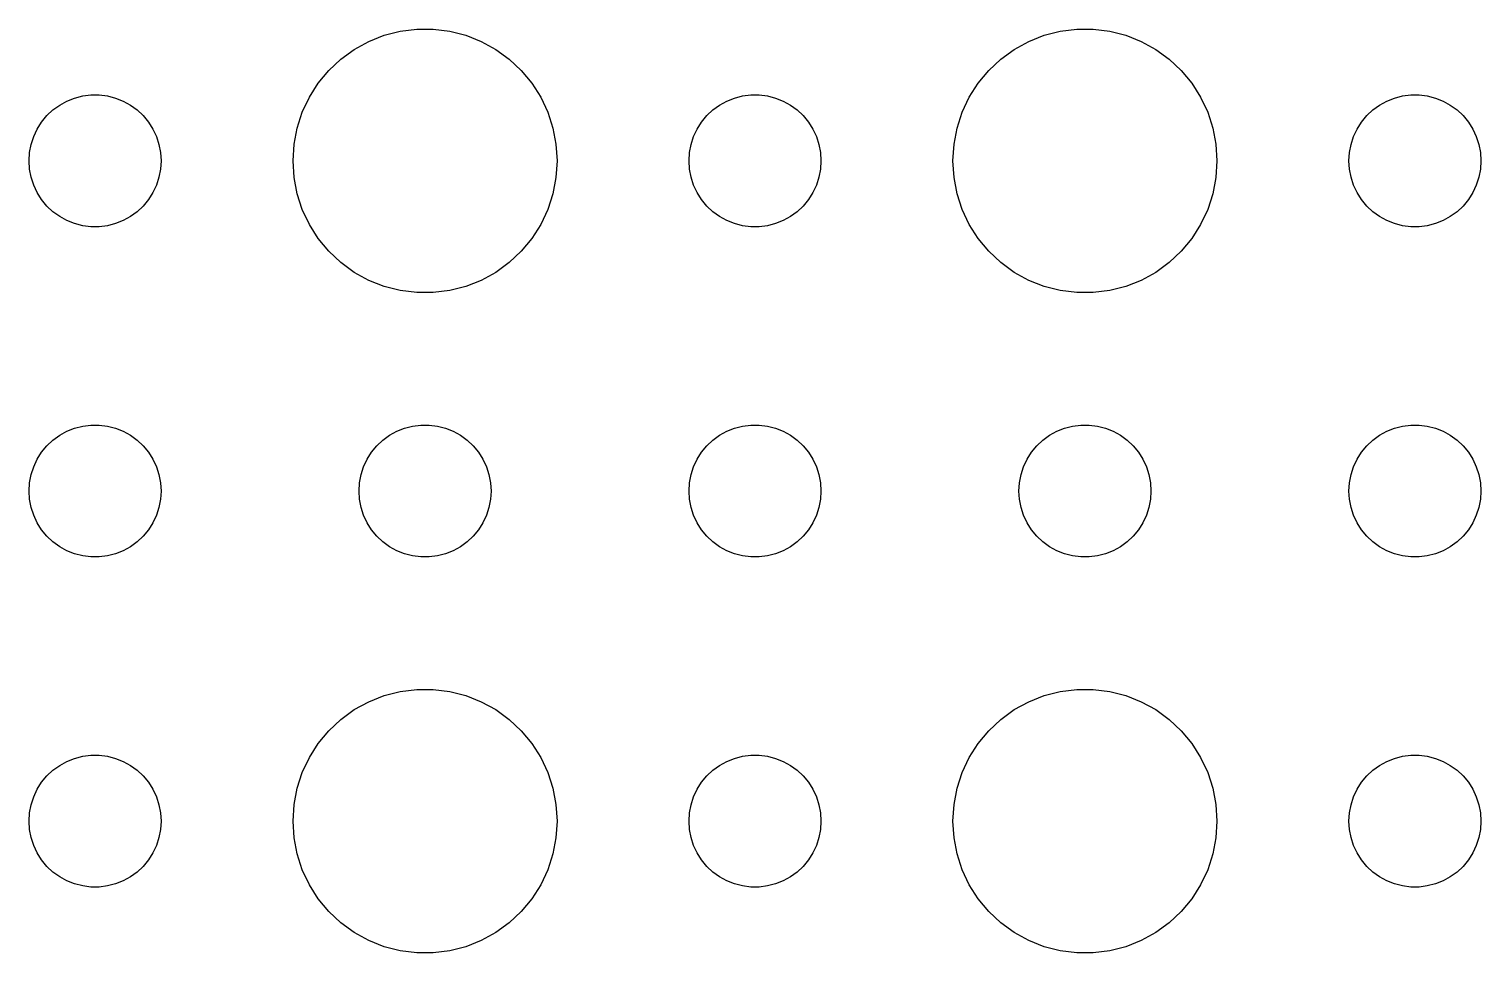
# Model space of a CAD drawing. Header units: metres. Extents: x -142 to 142, y -142 to 142.
# Drawn here: x 36 to 69, y -107.99 to -87.01 of the extents above; entities that cross this region are included whole.
import ezdxf

# ---------------------------------------------------------------- set-up
doc = ezdxf.new("R2010")
doc.units = ezdxf.units.M

msp = doc.modelspace()

# ---------------------------------------------------------------- linework, layer by layer
for p, q in [((44.0729, -87.1468), (44.4379, -87.0531)), ((44.4379, -87.0531), (44.8116, -87.0059)), ((44.8116, -87.0059), (45.1884, -87.0059)), ((45.1884, -87.0059), (45.5621, -87.0531)), ((45.5621, -87.0531), (45.927, -87.1468)), ((59.0729, -87.1468), (59.4379, -87.0531)), ((59.4379, -87.0531), (59.8116, -87.0059)), ((59.8116, -87.0059), (60.1884, -87.0059)), ((60.1884, -87.0059), (60.5621, -87.0531)), ((60.5621, -87.0531), (60.927, -87.1468)), ((43.3925, -87.467), (43.7227, -87.2855)), ((43.7227, -87.2855), (44.0729, -87.1468)), ((45.927, -87.1468), (46.2773, -87.2855)), ((46.2773, -87.2855), (46.6075, -87.467)), ((58.3925, -87.467), (58.7227, -87.2855)), ((58.7227, -87.2855), (59.0729, -87.1468)), ((60.927, -87.1468), (61.2773, -87.2855)), ((61.2773, -87.2855), (61.6075, -87.467)), ((42.8131, -87.9464), (43.0877, -87.6885)), ((43.0877, -87.6885), (43.3925, -87.467)), ((46.6075, -87.467), (46.9123, -87.6885)), ((46.9123, -87.6885), (47.1869, -87.9464)), ((57.8131, -87.9464), (58.0877, -87.6885)), ((58.0877, -87.6885), (58.3925, -87.467)), ((61.6075, -87.467), (61.9123, -87.6885)), ((61.9123, -87.6885), (62.1869, -87.9464)), ((42.5729, -88.2366), (42.8131, -87.9464)), ((47.1869, -87.9464), (47.427, -88.2366)), ((57.5729, -88.2366), (57.8131, -87.9464)), ((62.1869, -87.9464), (62.427, -88.2366)), ((42.3711, -88.5547), (42.5729, -88.2366)), ((47.427, -88.2366), (47.6289, -88.5547)), ((57.3711, -88.5547), (57.5729, -88.2366)), ((62.427, -88.2366), (62.6289, -88.5547)), ((36.5439, -88.8442), (36.6963, -88.7335)), ((36.6963, -88.7335), (36.8613, -88.6428)), ((36.8613, -88.6428), (37.0365, -88.5734)), ((37.0365, -88.5734), (37.2189, -88.5266)), ((37.2189, -88.5266), (37.4058, -88.503)), ((37.4058, -88.503), (37.5942, -88.503)), ((37.5942, -88.503), (37.7811, -88.5266)), ((37.7811, -88.5266), (37.9635, -88.5734)), ((37.9635, -88.5734), (38.1387, -88.6428)), ((38.1387, -88.6428), (38.3037, -88.7335)), ((38.3037, -88.7335), (38.4561, -88.8442)), ((42.2107, -88.8956), (42.3711, -88.5547)), ((47.6289, -88.5547), (47.7893, -88.8956)), ((51.5439, -88.8442), (51.6963, -88.7335)), ((51.6963, -88.7335), (51.8613, -88.6428)), ((51.8613, -88.6428), (52.0365, -88.5734)), ((52.0365, -88.5734), (52.2189, -88.5266)), ((52.2189, -88.5266), (52.4058, -88.503)), ((52.4058, -88.503), (52.5942, -88.503)), ((52.5942, -88.503), (52.7811, -88.5266)), ((52.7811, -88.5266), (52.9635, -88.5734)), ((52.9635, -88.5734), (53.1387, -88.6428)), ((53.1387, -88.6428), (53.3037, -88.7335)), ((53.3037, -88.7335), (53.4561, -88.8442)), ((57.2107, -88.8956), (57.3711, -88.5547)), ((62.6289, -88.5547), (62.7893, -88.8956)), ((66.5439, -88.8442), (66.6963, -88.7335)), ((66.6963, -88.7335), (66.8613, -88.6428)), ((66.8613, -88.6428), (67.0365, -88.5734)), ((67.0365, -88.5734), (67.2189, -88.5266)), ((67.2189, -88.5266), (67.4058, -88.503)), ((67.4058, -88.503), (67.5942, -88.503)), ((67.5942, -88.503), (67.7811, -88.5266)), ((67.7811, -88.5266), (67.9635, -88.5734)), ((67.9635, -88.5734), (68.1387, -88.6428)), ((68.1387, -88.6428), (68.3037, -88.7335)), ((68.3037, -88.7335), (68.4561, -88.8442)), ((36.2865, -89.1183), (36.4065, -88.9732)), ((36.4065, -88.9732), (36.5439, -88.8442)), ((38.4561, -88.8442), (38.5934, -88.9732)), ((38.5934, -88.9732), (38.7135, -89.1183)), ((42.0942, -89.2539), (42.2107, -88.8956)), ((47.7893, -88.8956), (47.9057, -89.2539)), ((51.2865, -89.1183), (51.4065, -88.9732)), ((51.4065, -88.9732), (51.5439, -88.8442)), ((53.4561, -88.8442), (53.5934, -88.9732)), ((53.5934, -88.9732), (53.7135, -89.1183)), ((57.0942, -89.2539), (57.2107, -88.8956)), ((62.7893, -88.8956), (62.9057, -89.2539)), ((66.2865, -89.1183), (66.4065, -88.9732)), ((66.4065, -88.9732), (66.5439, -88.8442)), ((68.4561, -88.8442), (68.5934, -88.9732)), ((68.5934, -88.9732), (68.7135, -89.1183)), ((36.1053, -89.4478), (36.1855, -89.2774)), ((36.1855, -89.2774), (36.2865, -89.1183)), ((38.7135, -89.1183), (38.8145, -89.2774)), ((38.8145, -89.2774), (38.8947, -89.4478)), ((42.0237, -89.624), (42.0942, -89.2539)), ((47.9057, -89.2539), (47.9763, -89.624)), ((51.1053, -89.4478), (51.1855, -89.2774)), ((51.1855, -89.2774), (51.2865, -89.1183)), ((53.7135, -89.1183), (53.8145, -89.2774)), ((53.8145, -89.2774), (53.8947, -89.4478)), ((57.0237, -89.624), (57.0942, -89.2539)), ((62.9057, -89.2539), (62.9763, -89.624)), ((66.1053, -89.4478), (66.1855, -89.2774)), ((66.1855, -89.2774), (66.2865, -89.1183)), ((68.7135, -89.1183), (68.8145, -89.2774)), ((68.8145, -89.2774), (68.8947, -89.4478)), ((36.0118, -89.812), (36.0471, -89.627)), ((36.0471, -89.627), (36.1053, -89.4478)), ((38.8947, -89.4478), (38.9529, -89.627)), ((38.9529, -89.627), (38.9882, -89.812)), ((42, -90), (42.0237, -89.624)), ((47.9763, -89.624), (48, -90)), ((51.0118, -89.812), (51.0471, -89.627)), ((51.0471, -89.627), (51.1053, -89.4478)), ((53.8947, -89.4478), (53.9529, -89.627)), ((53.9529, -89.627), (53.9882, -89.812)), ((57, -90), (57.0237, -89.624)), ((62.9763, -89.624), (63, -90)), ((66.0118, -89.812), (66.0471, -89.627)), ((66.0471, -89.627), (66.1053, -89.4478)), ((68.8947, -89.4478), (68.9529, -89.627)), ((68.9529, -89.627), (68.9882, -89.812)), ((36, -90), (36.0118, -89.812)), ((36.0118, -90.188), (36, -90)), ((38.9882, -89.812), (39, -90)), ((39, -90), (38.9882, -90.188)), ((42.0237, -90.376), (42, -90)), ((48, -90), (47.9763, -90.376)), ((51, -90), (51.0118, -89.812)), ((51.0118, -90.188), (51, -90)), ((53.9882, -89.812), (54, -90)), ((54, -90), (53.9882, -90.188)), ((57.0237, -90.376), (57, -90)), ((63, -90), (62.9763, -90.376)), ((66, -90), (66.0118, -89.812)), ((66.0118, -90.188), (66, -90)), ((68.9882, -89.812), (69, -90)), ((69, -90), (68.9882, -90.188)), ((36.0471, -90.373), (36.0118, -90.188)), ((36.1053, -90.5522), (36.0471, -90.373)), ((38.9529, -90.373), (38.8947, -90.5522)), ((38.9882, -90.188), (38.9529, -90.373)), ((42.0942, -90.7461), (42.0237, -90.376)), ((47.9763, -90.376), (47.9057, -90.7461)), ((51.0471, -90.373), (51.0118, -90.188)), ((51.1053, -90.5522), (51.0471, -90.373)), ((53.9529, -90.373), (53.8947, -90.5522)), ((53.9882, -90.188), (53.9529, -90.373)), ((57.0942, -90.7461), (57.0237, -90.376)), ((62.9763, -90.376), (62.9057, -90.7461)), ((66.0471, -90.373), (66.0118, -90.188)), ((66.1053, -90.5522), (66.0471, -90.373)), ((68.9529, -90.373), (68.8947, -90.5522)), ((68.9882, -90.188), (68.9529, -90.373)), ((36.1855, -90.7226), (36.1053, -90.5522)), ((36.2865, -90.8817), (36.1855, -90.7226)), ((38.8145, -90.7226), (38.7135, -90.8817)), ((38.8947, -90.5522), (38.8145, -90.7226)), ((42.2107, -91.1044), (42.0942, -90.7461)), ((47.9057, -90.7461), (47.7893, -91.1044)), ((51.1855, -90.7226), (51.1053, -90.5522)), ((51.2865, -90.8817), (51.1855, -90.7226)), ((53.8145, -90.7226), (53.7135, -90.8817)), ((53.8947, -90.5522), (53.8145, -90.7226)), ((57.2107, -91.1044), (57.0942, -90.7461)), ((62.9057, -90.7461), (62.7893, -91.1044)), ((66.1855, -90.7226), (66.1053, -90.5522)), ((66.2865, -90.8817), (66.1855, -90.7226)), ((68.8145, -90.7226), (68.7135, -90.8817)), ((68.8947, -90.5522), (68.8145, -90.7226)), ((36.4065, -91.0268), (36.2865, -90.8817)), ((36.5439, -91.1558), (36.4065, -91.0268)), ((38.5934, -91.0268), (38.4561, -91.1558)), ((38.7135, -90.8817), (38.5934, -91.0268)), ((51.4065, -91.0268), (51.2865, -90.8817)), ((51.5439, -91.1558), (51.4065, -91.0268)), ((53.5934, -91.0268), (53.4561, -91.1558)), ((53.7135, -90.8817), (53.5934, -91.0268)), ((66.4065, -91.0268), (66.2865, -90.8817)), ((66.5439, -91.1558), (66.4065, -91.0268)), ((68.5934, -91.0268), (68.4561, -91.1558)), ((68.7135, -90.8817), (68.5934, -91.0268)), ((36.6963, -91.2665), (36.5439, -91.1558)), ((36.8613, -91.3572), (36.6963, -91.2665)), ((37.0365, -91.4266), (36.8613, -91.3572)), ((38.1387, -91.3572), (37.9635, -91.4266)), ((38.3037, -91.2665), (38.1387, -91.3572)), ((38.4561, -91.1558), (38.3037, -91.2665)), ((42.3711, -91.4453), (42.2107, -91.1044)), ((47.7893, -91.1044), (47.6289, -91.4453)), ((51.6963, -91.2665), (51.5439, -91.1558)), ((51.8613, -91.3572), (51.6963, -91.2665)), ((52.0365, -91.4266), (51.8613, -91.3572)), ((53.1387, -91.3572), (52.9635, -91.4266)), ((53.3037, -91.2665), (53.1387, -91.3572)), ((53.4561, -91.1558), (53.3037, -91.2665)), ((57.3711, -91.4453), (57.2107, -91.1044)), ((62.7893, -91.1044), (62.6289, -91.4453)), ((66.6963, -91.2665), (66.5439, -91.1558)), ((66.8613, -91.3572), (66.6963, -91.2665)), ((67.0365, -91.4266), (66.8613, -91.3572)), ((68.1387, -91.3572), (67.9635, -91.4266)), ((68.3037, -91.2665), (68.1387, -91.3572)), ((68.4561, -91.1558), (68.3037, -91.2665)), ((37.2189, -91.4734), (37.0365, -91.4266)), ((37.4058, -91.497), (37.2189, -91.4734)), ((37.5942, -91.497), (37.4058, -91.497)), ((37.7811, -91.4734), (37.5942, -91.497)), ((37.9635, -91.4266), (37.7811, -91.4734)), ((42.5729, -91.7634), (42.3711, -91.4453)), ((47.6289, -91.4453), (47.427, -91.7634)), ((52.2189, -91.4734), (52.0365, -91.4266)), ((52.4058, -91.497), (52.2189, -91.4734)), ((52.5942, -91.497), (52.4058, -91.497)), ((52.7811, -91.4734), (52.5942, -91.497)), ((52.9635, -91.4266), (52.7811, -91.4734)), ((57.5729, -91.7634), (57.3711, -91.4453)), ((62.6289, -91.4453), (62.427, -91.7634)), ((67.2189, -91.4734), (67.0365, -91.4266)), ((67.4058, -91.497), (67.2189, -91.4734)), ((67.5942, -91.497), (67.4058, -91.497)), ((67.7811, -91.4734), (67.5942, -91.497)), ((67.9635, -91.4266), (67.7811, -91.4734)), ((42.8131, -92.0536), (42.5729, -91.7634)), ((43.0877, -92.3115), (42.8131, -92.0536)), ((47.1869, -92.0536), (46.9123, -92.3115)), ((47.427, -91.7634), (47.1869, -92.0536)), ((57.8131, -92.0536), (57.5729, -91.7634)), ((58.0877, -92.3115), (57.8131, -92.0536)), ((62.1869, -92.0536), (61.9123, -92.3115)), ((62.427, -91.7634), (62.1869, -92.0536)), ((43.3925, -92.533), (43.0877, -92.3115)), ((46.9123, -92.3115), (46.6075, -92.533)), ((58.3925, -92.533), (58.0877, -92.3115)), ((61.9123, -92.3115), (61.6075, -92.533)), ((43.7227, -92.7145), (43.3925, -92.533)), ((44.0729, -92.8532), (43.7227, -92.7145)), ((46.2773, -92.7145), (45.927, -92.8532)), ((46.6075, -92.533), (46.2773, -92.7145)), ((58.7227, -92.7145), (58.3925, -92.533)), ((59.0729, -92.8532), (58.7227, -92.7145)), ((61.2773, -92.7145), (60.927, -92.8532)), ((61.6075, -92.533), (61.2773, -92.7145)), ((44.4379, -92.9469), (44.0729, -92.8532)), ((44.8116, -92.9941), (44.4379, -92.9469)), ((45.1884, -92.9941), (44.8116, -92.9941)), ((45.5621, -92.9469), (45.1884, -92.9941)), ((45.927, -92.8532), (45.5621, -92.9469)), ((59.4379, -92.9469), (59.0729, -92.8532)), ((59.8116, -92.9941), (59.4379, -92.9469)), ((60.1884, -92.9941), (59.8116, -92.9941)), ((60.5621, -92.9469), (60.1884, -92.9941)), ((60.927, -92.8532), (60.5621, -92.9469)), ((37.0365, -96.0734), (37.2189, -96.0266)), ((37.2189, -96.0266), (37.4058, -96.003)), ((37.4058, -96.003), (37.5942, -96.003)), ((37.5942, -96.003), (37.7811, -96.0266)), ((37.7811, -96.0266), (37.9635, -96.0734)), ((44.5365, -96.0734), (44.7189, -96.0266)), ((44.7189, -96.0266), (44.9058, -96.003)), ((44.9058, -96.003), (45.0942, -96.003)), ((45.0942, -96.003), (45.2811, -96.0266)), ((45.2811, -96.0266), (45.4635, -96.0734)), ((52.0365, -96.0734), (52.2189, -96.0266)), ((52.2189, -96.0266), (52.4058, -96.003)), ((52.4058, -96.003), (52.5942, -96.003)), ((52.5942, -96.003), (52.7811, -96.0266)), ((52.7811, -96.0266), (52.9635, -96.0734)), ((59.5365, -96.0734), (59.7189, -96.0266)), ((59.7189, -96.0266), (59.9058, -96.003)), ((59.9058, -96.003), (60.0942, -96.003)), ((60.0942, -96.003), (60.2811, -96.0266)), ((60.2811, -96.0266), (60.4635, -96.0734)), ((67.0365, -96.0734), (67.2189, -96.0266)), ((67.2189, -96.0266), (67.4058, -96.003)), ((67.4058, -96.003), (67.5942, -96.003)), ((67.5942, -96.003), (67.7811, -96.0266)), ((67.7811, -96.0266), (67.9635, -96.0734)), ((36.4065, -96.4732), (36.5439, -96.3442)), ((36.5439, -96.3442), (36.6963, -96.2335)), ((36.6963, -96.2335), (36.8613, -96.1428)), ((36.8613, -96.1428), (37.0365, -96.0734)), ((37.9635, -96.0734), (38.1387, -96.1428)), ((38.1387, -96.1428), (38.3037, -96.2335)), ((38.3037, -96.2335), (38.4561, -96.3442)), ((38.4561, -96.3442), (38.5934, -96.4732)), ((43.9065, -96.4732), (44.0439, -96.3442)), ((44.0439, -96.3442), (44.1963, -96.2335)), ((44.1963, -96.2335), (44.3613, -96.1428)), ((44.3613, -96.1428), (44.5365, -96.0734)), ((45.4635, -96.0734), (45.6387, -96.1428)), ((45.6387, -96.1428), (45.8037, -96.2335)), ((45.8037, -96.2335), (45.9561, -96.3442)), ((45.9561, -96.3442), (46.0934, -96.4732)), ((51.4065, -96.4732), (51.5439, -96.3442)), ((51.5439, -96.3442), (51.6963, -96.2335)), ((51.6963, -96.2335), (51.8613, -96.1428)), ((51.8613, -96.1428), (52.0365, -96.0734)), ((52.9635, -96.0734), (53.1387, -96.1428)), ((53.1387, -96.1428), (53.3037, -96.2335)), ((53.3037, -96.2335), (53.4561, -96.3442)), ((53.4561, -96.3442), (53.5934, -96.4732)), ((58.9065, -96.4732), (59.0439, -96.3442)), ((59.0439, -96.3442), (59.1963, -96.2335)), ((59.1963, -96.2335), (59.3613, -96.1428)), ((59.3613, -96.1428), (59.5365, -96.0734)), ((60.4635, -96.0734), (60.6387, -96.1428)), ((60.6387, -96.1428), (60.8037, -96.2335)), ((60.8037, -96.2335), (60.9561, -96.3442)), ((60.9561, -96.3442), (61.0934, -96.4732)), ((66.4065, -96.4732), (66.5439, -96.3442)), ((66.5439, -96.3442), (66.6963, -96.2335)), ((66.6963, -96.2335), (66.8613, -96.1428)), ((66.8613, -96.1428), (67.0365, -96.0734)), ((67.9635, -96.0734), (68.1387, -96.1428)), ((68.1387, -96.1428), (68.3037, -96.2335)), ((68.3037, -96.2335), (68.4561, -96.3442)), ((68.4561, -96.3442), (68.5934, -96.4732)), ((36.1855, -96.7774), (36.2865, -96.6183)), ((36.2865, -96.6183), (36.4065, -96.4732)), ((38.5934, -96.4732), (38.7135, -96.6183)), ((38.7135, -96.6183), (38.8145, -96.7774)), ((43.6855, -96.7774), (43.7865, -96.6183)), ((43.7865, -96.6183), (43.9065, -96.4732)), ((46.0934, -96.4732), (46.2135, -96.6183)), ((46.2135, -96.6183), (46.3145, -96.7774)), ((51.1855, -96.7774), (51.2865, -96.6183)), ((51.2865, -96.6183), (51.4065, -96.4732)), ((53.5934, -96.4732), (53.7135, -96.6183)), ((53.7135, -96.6183), (53.8145, -96.7774)), ((58.6855, -96.7774), (58.7865, -96.6183)), ((58.7865, -96.6183), (58.9065, -96.4732)), ((61.0934, -96.4732), (61.2135, -96.6183)), ((61.2135, -96.6183), (61.3145, -96.7774)), ((66.1855, -96.7774), (66.2865, -96.6183)), ((66.2865, -96.6183), (66.4065, -96.4732)), ((68.5934, -96.4732), (68.7135, -96.6183)), ((68.7135, -96.6183), (68.8145, -96.7774)), ((36.0471, -97.127), (36.1053, -96.9478)), ((36.1053, -96.9478), (36.1855, -96.7774)), ((38.8145, -96.7774), (38.8947, -96.9478)), ((38.8947, -96.9478), (38.9529, -97.127)), ((43.5471, -97.127), (43.6053, -96.9478)), ((43.6053, -96.9478), (43.6855, -96.7774)), ((46.3145, -96.7774), (46.3947, -96.9478)), ((46.3947, -96.9478), (46.4529, -97.127)), ((51.0471, -97.127), (51.1053, -96.9478)), ((51.1053, -96.9478), (51.1855, -96.7774)), ((53.8145, -96.7774), (53.8947, -96.9478)), ((53.8947, -96.9478), (53.9529, -97.127)), ((58.5471, -97.127), (58.6053, -96.9478)), ((58.6053, -96.9478), (58.6855, -96.7774)), ((61.3145, -96.7774), (61.3947, -96.9478)), ((61.3947, -96.9478), (61.4529, -97.127)), ((66.0471, -97.127), (66.1053, -96.9478)), ((66.1053, -96.9478), (66.1855, -96.7774)), ((68.8145, -96.7774), (68.8947, -96.9478)), ((68.8947, -96.9478), (68.9529, -97.127)), ((36, -97.5), (36.0118, -97.312)), ((36.0118, -97.312), (36.0471, -97.127)), ((38.9529, -97.127), (38.9882, -97.312)), ((38.9882, -97.312), (39, -97.5)), ((43.5, -97.5), (43.5118, -97.312)), ((43.5118, -97.312), (43.5471, -97.127)), ((46.4529, -97.127), (46.4882, -97.312)), ((46.4882, -97.312), (46.5, -97.5)), ((51, -97.5), (51.0118, -97.312)), ((51.0118, -97.312), (51.0471, -97.127)), ((53.9529, -97.127), (53.9882, -97.312)), ((53.9882, -97.312), (54, -97.5)), ((58.5, -97.5), (58.5118, -97.312)), ((58.5118, -97.312), (58.5471, -97.127)), ((61.4529, -97.127), (61.4882, -97.312)), ((61.4882, -97.312), (61.5, -97.5)), ((66, -97.5), (66.0118, -97.312)), ((66.0118, -97.312), (66.0471, -97.127)), ((68.9529, -97.127), (68.9882, -97.312)), ((68.9882, -97.312), (69, -97.5)), ((36.0118, -97.688), (36, -97.5)), ((39, -97.5), (38.9882, -97.688)), ((43.5118, -97.688), (43.5, -97.5)), ((46.5, -97.5), (46.4882, -97.688)), ((51.0118, -97.688), (51, -97.5)), ((54, -97.5), (53.9882, -97.688)), ((58.5118, -97.688), (58.5, -97.5)), ((61.5, -97.5), (61.4882, -97.688)), ((66.0118, -97.688), (66, -97.5)), ((69, -97.5), (68.9882, -97.688)), ((36.0471, -97.873), (36.0118, -97.688)), ((36.1053, -98.0522), (36.0471, -97.873)), ((38.9529, -97.873), (38.8947, -98.0522)), ((38.9882, -97.688), (38.9529, -97.873)), ((43.5471, -97.873), (43.5118, -97.688)), ((43.6053, -98.0522), (43.5471, -97.873)), ((46.4529, -97.873), (46.3947, -98.0522)), ((46.4882, -97.688), (46.4529, -97.873)), ((51.0471, -97.873), (51.0118, -97.688)), ((51.1053, -98.0522), (51.0471, -97.873)), ((53.9529, -97.873), (53.8947, -98.0522)), ((53.9882, -97.688), (53.9529, -97.873)), ((58.5471, -97.873), (58.5118, -97.688)), ((58.6053, -98.0522), (58.5471, -97.873)), ((61.4529, -97.873), (61.3947, -98.0522)), ((61.4882, -97.688), (61.4529, -97.873)), ((66.0471, -97.873), (66.0118, -97.688)), ((66.1053, -98.0522), (66.0471, -97.873)), ((68.9529, -97.873), (68.8947, -98.0522)), ((68.9882, -97.688), (68.9529, -97.873)), ((36.1855, -98.2226), (36.1053, -98.0522)), ((36.2865, -98.3817), (36.1855, -98.2226)), ((38.8145, -98.2226), (38.7135, -98.3817)), ((38.8947, -98.0522), (38.8145, -98.2226)), ((43.6855, -98.2226), (43.6053, -98.0522)), ((43.7865, -98.3817), (43.6855, -98.2226)), ((46.3145, -98.2226), (46.2135, -98.3817)), ((46.3947, -98.0522), (46.3145, -98.2226)), ((51.1855, -98.2226), (51.1053, -98.0522)), ((51.2865, -98.3817), (51.1855, -98.2226)), ((53.8145, -98.2226), (53.7135, -98.3817)), ((53.8947, -98.0522), (53.8145, -98.2226)), ((58.6855, -98.2226), (58.6053, -98.0522)), ((58.7865, -98.3817), (58.6855, -98.2226)), ((61.3145, -98.2226), (61.2135, -98.3817)), ((61.3947, -98.0522), (61.3145, -98.2226)), ((66.1855, -98.2226), (66.1053, -98.0522)), ((66.2865, -98.3817), (66.1855, -98.2226)), ((68.8145, -98.2226), (68.7135, -98.3817)), ((68.8947, -98.0522), (68.8145, -98.2226)), ((36.4065, -98.5268), (36.2865, -98.3817)), ((36.5439, -98.6558), (36.4065, -98.5268)), ((36.6963, -98.7665), (36.5439, -98.6558)), ((38.4561, -98.6558), (38.3037, -98.7665)), ((38.5934, -98.5268), (38.4561, -98.6558)), ((38.7135, -98.3817), (38.5934, -98.5268)), ((43.9065, -98.5268), (43.7865, -98.3817)), ((44.0439, -98.6558), (43.9065, -98.5268)), ((44.1963, -98.7665), (44.0439, -98.6558)), ((45.9561, -98.6558), (45.8037, -98.7665)), ((46.0934, -98.5268), (45.9561, -98.6558)), ((46.2135, -98.3817), (46.0934, -98.5268)), ((51.4065, -98.5268), (51.2865, -98.3817)), ((51.5439, -98.6558), (51.4065, -98.5268)), ((51.6963, -98.7665), (51.5439, -98.6558)), ((53.4561, -98.6558), (53.3037, -98.7665)), ((53.5934, -98.5268), (53.4561, -98.6558)), ((53.7135, -98.3817), (53.5934, -98.5268)), ((58.9065, -98.5268), (58.7865, -98.3817)), ((59.0439, -98.6558), (58.9065, -98.5268)), ((59.1963, -98.7665), (59.0439, -98.6558)), ((60.9561, -98.6558), (60.8037, -98.7665)), ((61.0934, -98.5268), (60.9561, -98.6558)), ((61.2135, -98.3817), (61.0934, -98.5268)), ((66.4065, -98.5268), (66.2865, -98.3817)), ((66.5439, -98.6558), (66.4065, -98.5268)), ((66.6963, -98.7665), (66.5439, -98.6558)), ((68.4561, -98.6558), (68.3037, -98.7665)), ((68.5934, -98.5268), (68.4561, -98.6558)), ((68.7135, -98.3817), (68.5934, -98.5268)), ((36.8613, -98.8572), (36.6963, -98.7665)), ((37.0365, -98.9266), (36.8613, -98.8572)), ((37.2189, -98.9734), (37.0365, -98.9266)), ((37.4058, -98.997), (37.2189, -98.9734)), ((37.5942, -98.997), (37.4058, -98.997)), ((37.7811, -98.9734), (37.5942, -98.997)), ((37.9635, -98.9266), (37.7811, -98.9734)), ((38.1387, -98.8572), (37.9635, -98.9266)), ((38.3037, -98.7665), (38.1387, -98.8572)), ((44.3613, -98.8572), (44.1963, -98.7665)), ((44.5365, -98.9266), (44.3613, -98.8572)), ((44.7189, -98.9734), (44.5365, -98.9266)), ((44.9058, -98.997), (44.7189, -98.9734)), ((45.0942, -98.997), (44.9058, -98.997)), ((45.2811, -98.9734), (45.0942, -98.997)), ((45.4635, -98.9266), (45.2811, -98.9734)), ((45.6387, -98.8572), (45.4635, -98.9266)), ((45.8037, -98.7665), (45.6387, -98.8572)), ((51.8613, -98.8572), (51.6963, -98.7665)), ((52.0365, -98.9266), (51.8613, -98.8572)), ((52.2189, -98.9734), (52.0365, -98.9266)), ((52.4058, -98.997), (52.2189, -98.9734)), ((52.5942, -98.997), (52.4058, -98.997)), ((52.7811, -98.9734), (52.5942, -98.997)), ((52.9635, -98.9266), (52.7811, -98.9734)), ((53.1387, -98.8572), (52.9635, -98.9266)), ((53.3037, -98.7665), (53.1387, -98.8572)), ((59.3613, -98.8572), (59.1963, -98.7665)), ((59.5365, -98.9266), (59.3613, -98.8572)), ((59.7189, -98.9734), (59.5365, -98.9266)), ((59.9058, -98.997), (59.7189, -98.9734)), ((60.0942, -98.997), (59.9058, -98.997)), ((60.2811, -98.9734), (60.0942, -98.997)), ((60.4635, -98.9266), (60.2811, -98.9734)), ((60.6387, -98.8572), (60.4635, -98.9266)), ((60.8037, -98.7665), (60.6387, -98.8572)), ((66.8613, -98.8572), (66.6963, -98.7665)), ((67.0365, -98.9266), (66.8613, -98.8572)), ((67.2189, -98.9734), (67.0365, -98.9266)), ((67.4058, -98.997), (67.2189, -98.9734)), ((67.5942, -98.997), (67.4058, -98.997)), ((67.7811, -98.9734), (67.5942, -98.997)), ((67.9635, -98.9266), (67.7811, -98.9734)), ((68.1387, -98.8572), (67.9635, -98.9266)), ((68.3037, -98.7665), (68.1387, -98.8572)), ((43.3925, -102.467), (43.7227, -102.286)), ((43.7227, -102.286), (44.0729, -102.147)), ((44.0729, -102.147), (44.4379, -102.053)), ((44.4379, -102.053), (44.8116, -102.006)), ((44.8116, -102.006), (45.1884, -102.006)), ((45.1884, -102.006), (45.5621, -102.053)), ((45.5621, -102.053), (45.927, -102.147)), ((45.927, -102.147), (46.2773, -102.286)), ((46.2773, -102.286), (46.6075, -102.467)), ((58.3925, -102.467), (58.7227, -102.286)), ((58.7227, -102.286), (59.0729, -102.147)), ((59.0729, -102.147), (59.4379, -102.053)), ((59.4379, -102.053), (59.8116, -102.006)), ((59.8116, -102.006), (60.1884, -102.006)), ((60.1884, -102.006), (60.5621, -102.053)), ((60.5621, -102.053), (60.927, -102.147)), ((60.927, -102.147), (61.2773, -102.286)), ((61.2773, -102.286), (61.6075, -102.467)), ((43.0877, -102.688), (43.3925, -102.467)), ((46.6075, -102.467), (46.9123, -102.688)), ((58.0877, -102.688), (58.3925, -102.467)), ((61.6075, -102.467), (61.9123, -102.688)), ((42.5729, -103.237), (42.8131, -102.946)), ((42.8131, -102.946), (43.0877, -102.688)), ((46.9123, -102.688), (47.1869, -102.946)), ((47.1869, -102.946), (47.427, -103.237)), ((57.5729, -103.237), (57.8131, -102.946)), ((57.8131, -102.946), (58.0877, -102.688)), ((61.9123, -102.688), (62.1869, -102.946)), ((62.1869, -102.946), (62.427, -103.237)), ((42.3711, -103.555), (42.5729, -103.237)), ((47.427, -103.237), (47.6289, -103.555)), ((57.3711, -103.555), (57.5729, -103.237)), ((62.427, -103.237), (62.6289, -103.555)), ((36.8613, -103.643), (37.0365, -103.573)), ((37.0365, -103.573), (37.2189, -103.527)), ((37.2189, -103.527), (37.4058, -103.503)), ((37.4058, -103.503), (37.5942, -103.503)), ((37.5942, -103.503), (37.7811, -103.527)), ((37.7811, -103.527), (37.9635, -103.573)), ((37.9635, -103.573), (38.1387, -103.643)), ((42.2107, -103.896), (42.3711, -103.555)), ((47.6289, -103.555), (47.7893, -103.896)), ((51.8613, -103.643), (52.0365, -103.573)), ((52.0365, -103.573), (52.2189, -103.527)), ((52.2189, -103.527), (52.4058, -103.503)), ((52.4058, -103.503), (52.5942, -103.503)), ((52.5942, -103.503), (52.7811, -103.527)), ((52.7811, -103.527), (52.9635, -103.573)), ((52.9635, -103.573), (53.1387, -103.643)), ((57.2107, -103.896), (57.3711, -103.555)), ((62.6289, -103.555), (62.7893, -103.896)), ((66.8613, -103.643), (67.0365, -103.573)), ((67.0365, -103.573), (67.2189, -103.527)), ((67.2189, -103.527), (67.4058, -103.503)), ((67.4058, -103.503), (67.5942, -103.503)), ((67.5942, -103.503), (67.7811, -103.527)), ((67.7811, -103.527), (67.9635, -103.573)), ((67.9635, -103.573), (68.1387, -103.643)), ((36.4065, -103.973), (36.5439, -103.844)), ((36.5439, -103.844), (36.6963, -103.734)), ((36.6963, -103.734), (36.8613, -103.643)), ((38.1387, -103.643), (38.3037, -103.734)), ((38.3037, -103.734), (38.4561, -103.844)), ((38.4561, -103.844), (38.5934, -103.973)), ((42.0942, -104.254), (42.2107, -103.896)), ((47.7893, -103.896), (47.9057, -104.254)), ((51.4065, -103.973), (51.5439, -103.844)), ((51.5439, -103.844), (51.6963, -103.734)), ((51.6963, -103.734), (51.8613, -103.643)), ((53.1387, -103.643), (53.3037, -103.734)), ((53.3037, -103.734), (53.4561, -103.844)), ((53.4561, -103.844), (53.5934, -103.973)), ((57.0942, -104.254), (57.2107, -103.896)), ((62.7893, -103.896), (62.9057, -104.254)), ((66.4065, -103.973), (66.5439, -103.844)), ((66.5439, -103.844), (66.6963, -103.734)), ((66.6963, -103.734), (66.8613, -103.643)), ((68.1387, -103.643), (68.3037, -103.734)), ((68.3037, -103.734), (68.4561, -103.844)), ((68.4561, -103.844), (68.5934, -103.973)), ((36.1053, -104.448), (36.1855, -104.277)), ((36.1855, -104.277), (36.2865, -104.118)), ((36.2865, -104.118), (36.4065, -103.973)), ((38.5934, -103.973), (38.7135, -104.118)), ((38.7135, -104.118), (38.8145, -104.277)), ((38.8145, -104.277), (38.8947, -104.448)), ((42.0237, -104.624), (42.0942, -104.254)), ((47.9057, -104.254), (47.9763, -104.624)), ((51.1053, -104.448), (51.1855, -104.277)), ((51.1855, -104.277), (51.2865, -104.118)), ((51.2865, -104.118), (51.4065, -103.973)), ((53.5934, -103.973), (53.7135, -104.118)), ((53.7135, -104.118), (53.8145, -104.277)), ((53.8145, -104.277), (53.8947, -104.448)), ((57.0237, -104.624), (57.0942, -104.254)), ((62.9057, -104.254), (62.9763, -104.624)), ((66.1053, -104.448), (66.1855, -104.277)), ((66.1855, -104.277), (66.2865, -104.118)), ((66.2865, -104.118), (66.4065, -103.973)), ((68.5934, -103.973), (68.7135, -104.118)), ((68.7135, -104.118), (68.8145, -104.277)), ((68.8145, -104.277), (68.8947, -104.448)), ((36.0471, -104.627), (36.1053, -104.448)), ((38.8947, -104.448), (38.9529, -104.627)), ((51.0471, -104.627), (51.1053, -104.448)), ((53.8947, -104.448), (53.9529, -104.627)), ((66.0471, -104.627), (66.1053, -104.448)), ((68.8947, -104.448), (68.9529, -104.627)), ((36, -105), (36.0118, -104.812)), ((36.0118, -104.812), (36.0471, -104.627)), ((38.9529, -104.627), (38.9882, -104.812)), ((38.9882, -104.812), (39, -105)), ((42, -105), (42.0237, -104.624)), ((47.9763, -104.624), (48, -105)), ((51, -105), (51.0118, -104.812)), ((51.0118, -104.812), (51.0471, -104.627)), ((53.9529, -104.627), (53.9882, -104.812)), ((53.9882, -104.812), (54, -105)), ((57, -105), (57.0237, -104.624)), ((62.9763, -104.624), (63, -105)), ((66, -105), (66.0118, -104.812)), ((66.0118, -104.812), (66.0471, -104.627)), ((68.9529, -104.627), (68.9882, -104.812)), ((68.9882, -104.812), (69, -105)), ((36.0118, -105.188), (36, -105)), ((36.0471, -105.373), (36.0118, -105.188)), ((38.9882, -105.188), (38.9529, -105.373)), ((39, -105), (38.9882, -105.188)), ((42.0237, -105.376), (42, -105)), ((48, -105), (47.9763, -105.376)), ((51.0118, -105.188), (51, -105)), ((51.0471, -105.373), (51.0118, -105.188)), ((53.9882, -105.188), (53.9529, -105.373)), ((54, -105), (53.9882, -105.188)), ((57.0237, -105.376), (57, -105)), ((63, -105), (62.9763, -105.376)), ((66.0118, -105.188), (66, -105)), ((66.0471, -105.373), (66.0118, -105.188)), ((68.9882, -105.188), (68.9529, -105.373)), ((69, -105), (68.9882, -105.188)), ((36.1053, -105.552), (36.0471, -105.373)), ((36.1855, -105.723), (36.1053, -105.552)), ((38.8947, -105.552), (38.8145, -105.723)), ((38.9529, -105.373), (38.8947, -105.552)), ((42.0942, -105.746), (42.0237, -105.376)), ((47.9763, -105.376), (47.9057, -105.746)), ((51.1053, -105.552), (51.0471, -105.373)), ((51.1855, -105.723), (51.1053, -105.552)), ((53.8947, -105.552), (53.8145, -105.723)), ((53.9529, -105.373), (53.8947, -105.552)), ((57.0942, -105.746), (57.0237, -105.376)), ((62.9763, -105.376), (62.9057, -105.746)), ((66.1053, -105.552), (66.0471, -105.373)), ((66.1855, -105.723), (66.1053, -105.552)), ((68.8947, -105.552), (68.8145, -105.723)), ((68.9529, -105.373), (68.8947, -105.552)), ((36.2865, -105.882), (36.1855, -105.723)), ((36.4065, -106.027), (36.2865, -105.882)), ((38.7135, -105.882), (38.5934, -106.027)), ((38.8145, -105.723), (38.7135, -105.882)), ((42.2107, -106.104), (42.0942, -105.746)), ((47.9057, -105.746), (47.7893, -106.104)), ((51.2865, -105.882), (51.1855, -105.723)), ((51.4065, -106.027), (51.2865, -105.882)), ((53.7135, -105.882), (53.5934, -106.027)), ((53.8145, -105.723), (53.7135, -105.882)), ((57.2107, -106.104), (57.0942, -105.746)), ((62.9057, -105.746), (62.7893, -106.104)), ((66.2865, -105.882), (66.1855, -105.723)), ((66.4065, -106.027), (66.2865, -105.882)), ((68.7135, -105.882), (68.5934, -106.027)), ((68.8145, -105.723), (68.7135, -105.882)), ((36.5439, -106.156), (36.4065, -106.027)), ((36.6963, -106.266), (36.5439, -106.156)), ((38.4561, -106.156), (38.3037, -106.266)), ((38.5934, -106.027), (38.4561, -106.156)), ((42.3711, -106.445), (42.2107, -106.104)), ((47.7893, -106.104), (47.6289, -106.445)), ((51.5439, -106.156), (51.4065, -106.027)), ((51.6963, -106.266), (51.5439, -106.156)), ((53.4561, -106.156), (53.3037, -106.266)), ((53.5934, -106.027), (53.4561, -106.156)), ((57.3711, -106.445), (57.2107, -106.104)), ((62.7893, -106.104), (62.6289, -106.445)), ((66.5439, -106.156), (66.4065, -106.027)), ((66.6963, -106.266), (66.5439, -106.156)), ((68.4561, -106.156), (68.3037, -106.266)), ((68.5934, -106.027), (68.4561, -106.156)), ((36.8613, -106.357), (36.6963, -106.266)), ((37.0365, -106.427), (36.8613, -106.357)), ((37.2189, -106.473), (37.0365, -106.427)), ((37.4058, -106.497), (37.2189, -106.473)), ((37.5942, -106.497), (37.4058, -106.497)), ((37.7811, -106.473), (37.5942, -106.497)), ((37.9635, -106.427), (37.7811, -106.473)), ((38.1387, -106.357), (37.9635, -106.427)), ((38.3037, -106.266), (38.1387, -106.357)), ((42.5729, -106.763), (42.3711, -106.445)), ((47.6289, -106.445), (47.427, -106.763)), ((51.8613, -106.357), (51.6963, -106.266)), ((52.0365, -106.427), (51.8613, -106.357)), ((52.2189, -106.473), (52.0365, -106.427)), ((52.4058, -106.497), (52.2189, -106.473)), ((52.5942, -106.497), (52.4058, -106.497)), ((52.7811, -106.473), (52.5942, -106.497)), ((52.9635, -106.427), (52.7811, -106.473)), ((53.1387, -106.357), (52.9635, -106.427)), ((53.3037, -106.266), (53.1387, -106.357)), ((57.5729, -106.763), (57.3711, -106.445)), ((62.6289, -106.445), (62.427, -106.763)), ((66.8613, -106.357), (66.6963, -106.266)), ((67.0365, -106.427), (66.8613, -106.357)), ((67.2189, -106.473), (67.0365, -106.427)), ((67.4058, -106.497), (67.2189, -106.473)), ((67.5942, -106.497), (67.4058, -106.497)), ((67.7811, -106.473), (67.5942, -106.497)), ((67.9635, -106.427), (67.7811, -106.473)), ((68.1387, -106.357), (67.9635, -106.427)), ((68.3037, -106.266), (68.1387, -106.357)), ((42.8131, -107.054), (42.5729, -106.763)), ((47.427, -106.763), (47.1869, -107.054)), ((57.8131, -107.054), (57.5729, -106.763)), ((62.427, -106.763), (62.1869, -107.054)), ((43.0877, -107.312), (42.8131, -107.054)), ((47.1869, -107.054), (46.9123, -107.312)), ((58.0877, -107.312), (57.8131, -107.054)), ((62.1869, -107.054), (61.9123, -107.312)), ((43.3925, -107.533), (43.0877, -107.312)), ((43.7227, -107.714), (43.3925, -107.533)), ((46.6075, -107.533), (46.2773, -107.714)), ((46.9123, -107.312), (46.6075, -107.533)), ((58.3925, -107.533), (58.0877, -107.312)), ((58.7227, -107.714), (58.3925, -107.533)), ((61.6075, -107.533), (61.2773, -107.714)), ((61.9123, -107.312), (61.6075, -107.533)), ((44.0729, -107.853), (43.7227, -107.714)), ((44.4379, -107.947), (44.0729, -107.853)), ((45.927, -107.853), (45.5621, -107.947)), ((46.2773, -107.714), (45.927, -107.853)), ((59.0729, -107.853), (58.7227, -107.714)), ((59.4379, -107.947), (59.0729, -107.853)), ((60.927, -107.853), (60.5621, -107.947)), ((61.2773, -107.714), (60.927, -107.853)), ((44.8116, -107.994), (44.4379, -107.947)), ((45.1884, -107.994), (44.8116, -107.994)), ((45.5621, -107.947), (45.1884, -107.994)), ((59.8116, -107.994), (59.4379, -107.947)), ((60.1884, -107.994), (59.8116, -107.994)), ((60.5621, -107.947), (60.1884, -107.994))]:
    msp.add_line(p, q)

doc.saveas('drawing.dxf')
